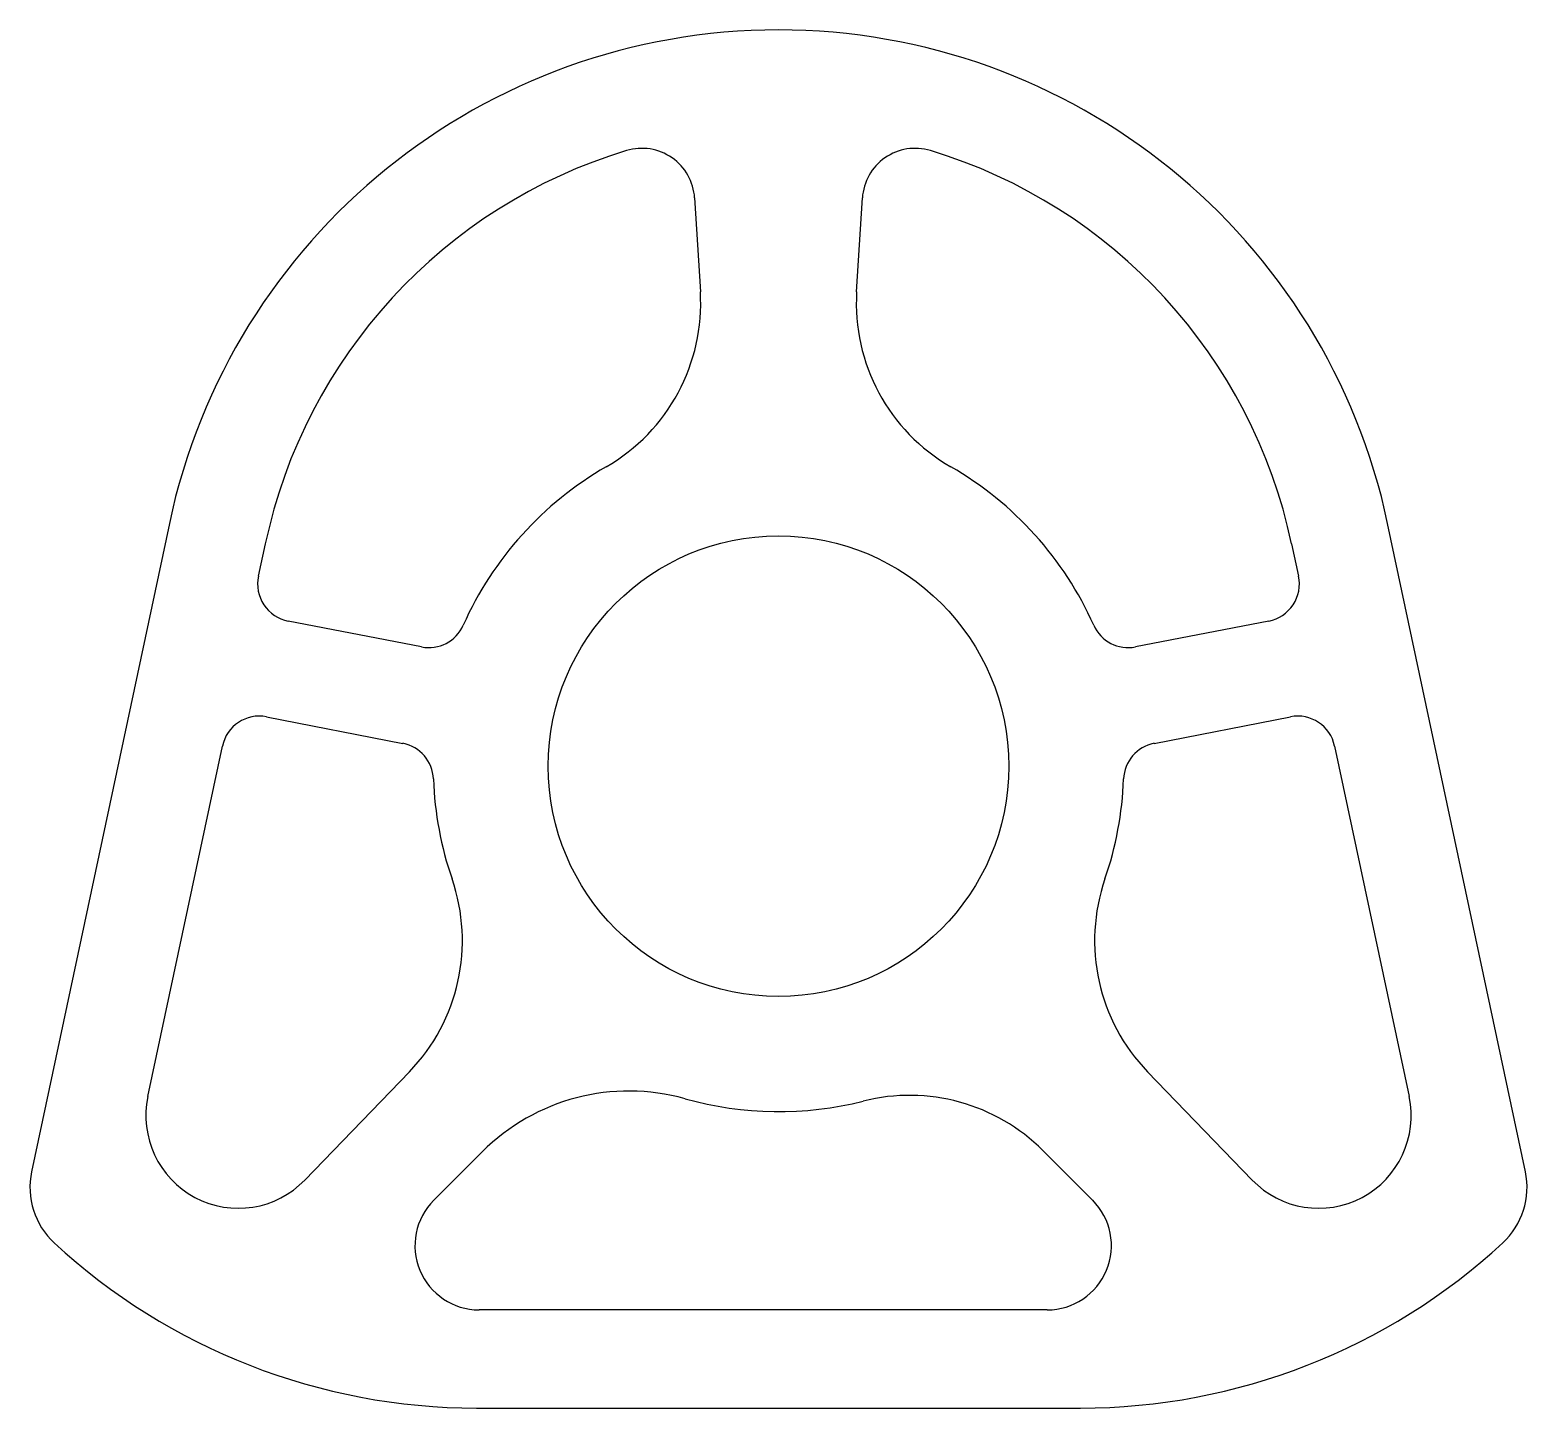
# Model space of a CAD drawing. Extents: x 2075.5 to 2115.2, y 1421.4 to 1457.9.
import ezdxf

# ---------------------------------------------------------------- set-up
doc = ezdxf.new("R2010")
doc.units = 0
doc.layers.get('0').update_dxf_attribs({"linetype": 'CONTINUOUS'})

msp = doc.modelspace()

# ---------------------------------------------------------------- linework, layer by layer
for p, q in [((2093.134, 1453.404), (2093.286, 1450.921)), ((2097.427, 1450.921), (2097.579, 1453.404)), ((2079.217, 1444.784), (2075.567, 1427.613)), ((2115.146, 1427.613), (2111.496, 1444.784)), ((2081.578, 1443.388), (2081.76, 1444.244)), ((2108.952, 1444.244), (2109.134, 1443.388)), ((2085.898, 1441.512), (2082.365, 1442.199)), ((2108.347, 1442.199), (2104.814, 1441.512)), ((2081.79, 1439.662), (2085.404, 1438.959)), ((2105.308, 1438.959), (2108.922, 1439.662)), ((2078.648, 1429.604), (2080.622, 1438.888)), ((2110.091, 1438.888), (2112.064, 1429.604)), ((2085.578, 1430.262), (2082.807, 1427.393)), ((2107.905, 1427.393), (2105.135, 1430.262)), ((2086.222, 1426.856), (2087.505, 1428.139)), ((2102.364, 1428.172), (2103.68, 1426.856)), ((2102.478, 1423.954), (2087.424, 1423.954)), ((2087.356, 1421.354), (2103.356, 1421.354))]:
    msp.add_line(p, q)
msp.add_circle((2095.356, 1438.354), 6.1)
for centre, radius, start, end in [((2095.356, 1441.354), 16.5, 12, 168), ((2095.356, 1441.354), 13.9, 106.833, 168), ((2091.736, 1453.318), 1.4, 3.5, 106.8325), ((2098.976, 1453.318), 1.4, 73.1675, 176.5), ((2095.356, 1441.354), 13.9, 12, 73.167), ((2088.295, 1450.616), 5, 299.9355, 3.5), ((2102.417, 1450.616), 5, 176.5, 240.0645), ((2095.356, 1438.354), 9.15, 119.9359, 155.9291), ((2095.356, 1438.354), 9.15, 24.0709, 60.0641), ((2082.556, 1443.18), 1, 168, 259), ((2108.156, 1443.18), 1, 281, 12), ((2086.089, 1442.493), 1, 259, 335.9288), ((2104.624, 1442.493), 1, 204.0712, 281), ((2081.6, 1438.68), 1, 79, 168), ((2109.113, 1438.68), 1, 12, 101), ((2085.213, 1437.978), 1, 2.1232, 79), ((2105.499, 1437.978), 1, 101, 177.8768), ((2095.356, 1438.354), 9.15, 182.1232, 199.0487), ((2095.356, 1438.354), 9.15, 340.9513, 357.8768), ((2081.981, 1433.735), 5, 316, 19.049), ((2108.731, 1433.735), 5, 160.951, 224), ((2081.045, 1429.095), 2.45, 168, 316), ((2091.394, 1424.25), 5.5, 74.3076, 135), ((2098.828, 1424.636), 5, 45, 104.2038), ((2109.668, 1429.095), 2.45, 224, 12), ((2095.356, 1438.354), 9.15, 254.3081, 284.2042), ((2077.523, 1427.197), 2, 168, 227.3015), ((2113.189, 1427.197), 2, 312.6985, 12), ((2087.424, 1425.654), 1.7, 135, 270), ((2102.478, 1425.654), 1.7, 270, 45), ((2087.356, 1437.854), 16.5, 227.3015, 270), ((2103.356, 1437.854), 16.5, 270, 312.6985)]:
    msp.add_arc(centre, radius, start, end)

doc.saveas('drawing.dxf')
